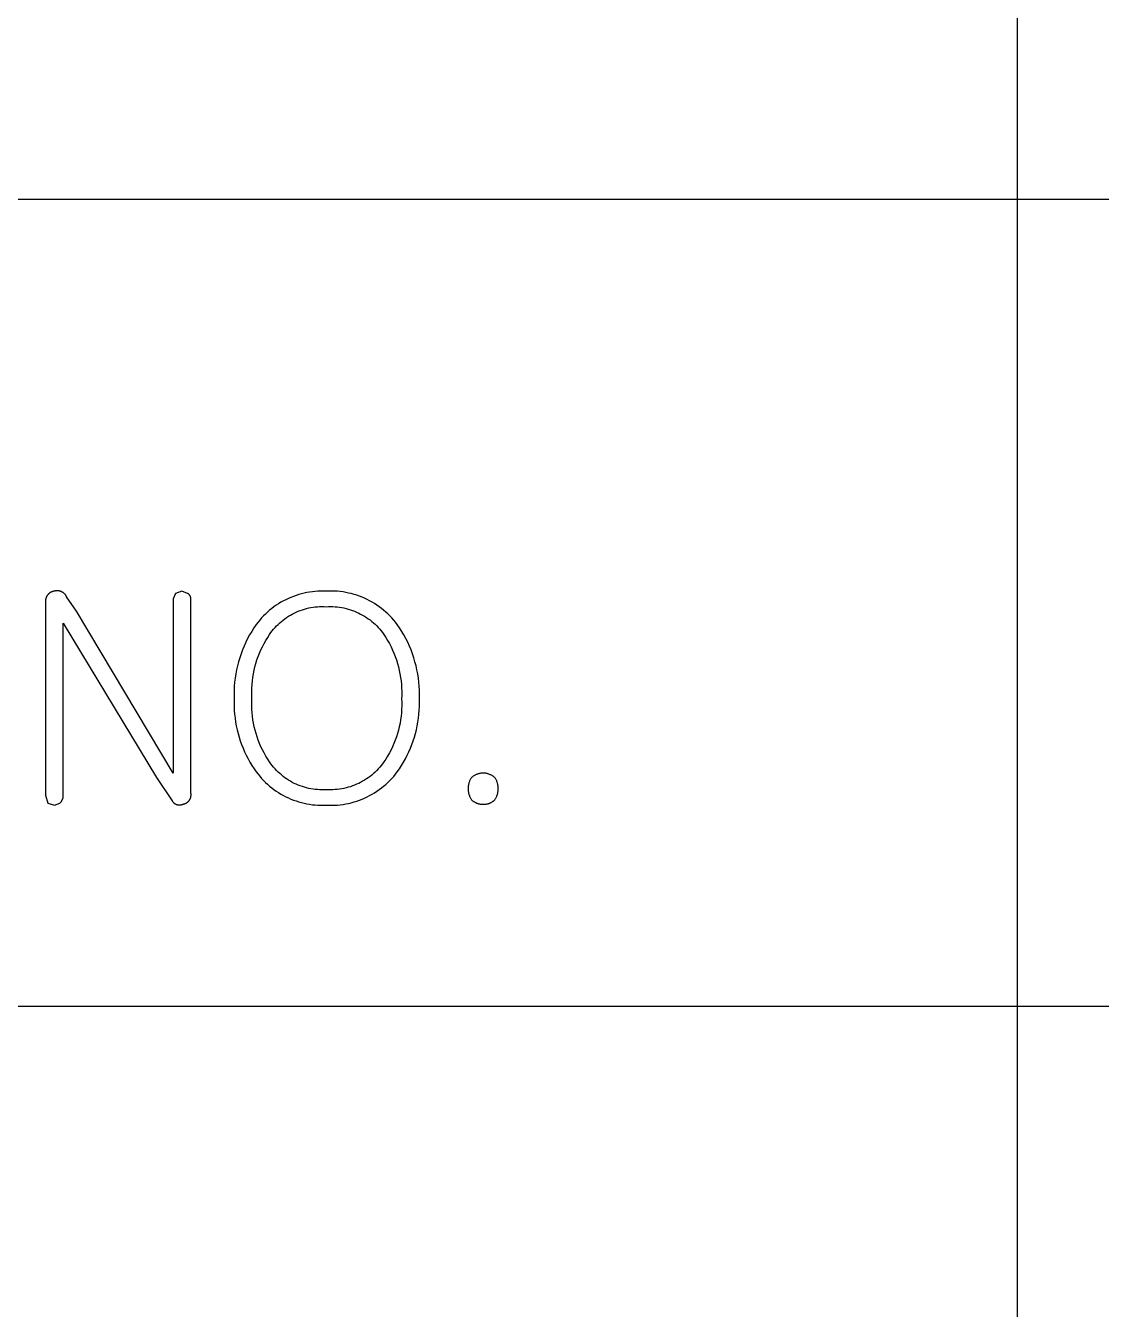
# Model space of a CAD drawing. Header units: millimetres. Extents: x 3033 to 5773, y 123 to 1487.
# Drawn here: x 4026.5 to 4076.5, y 258.8 to 318.4 of the extents above; entities that cross this region are included whole.
import ezdxf

# ---------------------------------------------------------------- set-up
doc = ezdxf.new("R2010")
doc.units = ezdxf.units.MM
doc.header["$MEASUREMENT"] = 0
doc.layers.add('TEX', color=70, linetype='Continuous')

msp = doc.modelspace()

# ---------------------------------------------------------------- linework, layer by layer
at = {"layer": 'TEX'}
for p, q in [((4072.629, 160.348), (4072.629, 385.348)), ((3984.363, 310.348), (4363.085, 310.348)), ((4027.454, 291.702), (4027.453, 291.686)), ((4027.455, 291.718), (4027.454, 291.702)), ((4027.457, 291.734), (4027.455, 291.718)), ((4027.46, 291.75), (4027.457, 291.734)), ((4027.463, 291.766), (4027.46, 291.75)), ((4027.466, 291.782), (4027.463, 291.766)), ((4027.471, 291.798), (4027.466, 291.782)), ((4027.475, 291.814), (4027.471, 291.798)), ((4027.481, 291.829), (4027.475, 291.814)), ((4027.486, 291.844), (4027.481, 291.829)), ((4027.493, 291.859), (4027.486, 291.844)), ((4027.499, 291.874), (4027.493, 291.859)), ((4027.507, 291.889), (4027.499, 291.874)), ((4027.515, 291.903), (4027.507, 291.889)), ((4027.523, 291.917), (4027.515, 291.903)), ((4027.532, 291.931), (4027.523, 291.917)), ((4027.541, 291.944), (4027.532, 291.931)), ((4027.551, 291.957), (4027.541, 291.944)), ((4027.561, 291.97), (4027.551, 291.957)), ((4027.571, 291.982), (4027.561, 291.97)), ((4027.582, 291.994), (4027.571, 291.982)), ((4027.594, 292.006), (4027.582, 291.994)), ((4027.606, 292.017), (4027.594, 292.006)), ((4027.618, 292.028), (4027.606, 292.017)), ((4027.63, 292.038), (4027.618, 292.028)), ((4027.643, 292.048), (4027.63, 292.038)), ((4027.657, 292.057), (4027.643, 292.048)), ((4027.67, 292.066), (4027.657, 292.057)), ((4027.684, 292.075), (4027.67, 292.066)), ((4027.698, 292.083), (4027.684, 292.075)), ((4027.713, 292.09), (4027.698, 292.083)), ((4027.727, 292.097), (4027.713, 292.09)), ((4027.742, 292.104), (4027.727, 292.097)), ((4027.758, 292.11), (4027.742, 292.104)), ((4027.773, 292.115), (4027.758, 292.11)), ((4027.788, 292.12), (4027.773, 292.115)), ((4027.804, 292.124), (4027.788, 292.12)), ((4027.82, 292.128), (4027.804, 292.124)), ((4027.836, 292.131), (4027.82, 292.128)), ((4027.852, 292.134), (4027.836, 292.131)), ((4027.868, 292.136), (4027.852, 292.134)), ((4027.884, 292.14), (4027.868, 292.136)), ((4027.901, 292.144), (4027.884, 292.14)), ((4027.918, 292.147), (4027.901, 292.144)), ((4027.934, 292.149), (4027.918, 292.147)), ((4027.951, 292.151), (4027.934, 292.149)), ((4027.968, 292.152), (4027.951, 292.151)), ((4027.985, 292.153), (4027.968, 292.152)), ((4028.002, 292.153), (4027.985, 292.153)), ((4028.019, 292.153), (4028.002, 292.153)), ((4028.035, 292.152), (4028.019, 292.153)), ((4028.052, 292.15), (4028.035, 292.152)), ((4028.069, 292.148), (4028.052, 292.15)), ((4028.086, 292.145), (4028.069, 292.148)), ((4028.102, 292.141), (4028.086, 292.145)), ((4028.119, 292.138), (4028.102, 292.141)), ((4028.135, 292.133), (4028.119, 292.138)), ((4028.151, 292.128), (4028.135, 292.133)), ((4028.167, 292.122), (4028.151, 292.128)), ((4028.183, 292.116), (4028.167, 292.122)), ((4028.198, 292.109), (4028.183, 292.116)), ((4028.213, 292.102), (4028.198, 292.109)), ((4028.228, 292.094), (4028.213, 292.102)), ((4028.243, 292.086), (4028.228, 292.094)), ((4028.257, 292.077), (4028.243, 292.086)), ((4028.271, 292.068), (4028.257, 292.077)), ((4028.285, 292.058), (4028.271, 292.068)), ((4028.299, 292.048), (4028.285, 292.058)), ((4028.312, 292.037), (4028.299, 292.048)), ((4028.324, 292.026), (4028.312, 292.037)), ((4028.337, 292.015), (4028.324, 292.026)), ((4028.349, 292.003), (4028.337, 292.015)), ((4028.36, 291.99), (4028.349, 292.003)), ((4028.371, 291.977), (4028.36, 291.99)), ((4028.382, 291.964), (4028.371, 291.977)), ((4028.392, 291.951), (4028.382, 291.964)), ((4028.401, 291.937), (4028.392, 291.951)), ((4028.411, 291.923), (4028.401, 291.937)), ((4028.419, 291.908), (4028.411, 291.923)), ((4028.427, 291.893), (4028.419, 291.908)), ((4028.435, 291.878), (4028.427, 291.893)), ((4028.899, 291.208), (4028.435, 291.878)), ((4033.487, 292.033), (4033.384, 291.775)), ((4033.384, 291.775), (4033.384, 283.683)), ((4033.796, 292.136), (4033.487, 292.033)), ((4034.054, 292.033), (4033.796, 292.136)), ((4034.062, 292.029), (4034.054, 292.033)), ((4034.07, 292.024), (4034.062, 292.029)), ((4034.079, 292.019), (4034.07, 292.024)), ((4034.087, 292.013), (4034.079, 292.019)), ((4034.094, 292.008), (4034.087, 292.013)), ((4034.102, 292.002), (4034.094, 292.008)), ((4034.109, 291.996), (4034.102, 292.002)), ((4034.117, 291.989), (4034.109, 291.996)), ((4034.124, 291.983), (4034.117, 291.989)), ((4034.13, 291.976), (4034.124, 291.983)), ((4034.137, 291.969), (4034.13, 291.976)), ((4034.143, 291.962), (4034.137, 291.969)), ((4034.149, 291.954), (4034.143, 291.962)), ((4034.155, 291.946), (4034.149, 291.954)), ((4034.16, 291.939), (4034.155, 291.946)), ((4034.165, 291.93), (4034.16, 291.939)), ((4034.17, 291.922), (4034.165, 291.93)), ((4034.175, 291.914), (4034.17, 291.922)), ((4034.179, 291.905), (4034.175, 291.914)), ((4034.183, 291.897), (4034.179, 291.905)), ((4034.187, 291.888), (4034.183, 291.897)), ((4034.191, 291.879), (4034.187, 291.888)), ((4034.194, 291.87), (4034.191, 291.879)), ((4034.197, 291.861), (4034.194, 291.87)), ((4034.199, 291.851), (4034.197, 291.861)), ((4034.202, 291.842), (4034.199, 291.851)), ((4034.204, 291.833), (4034.202, 291.842)), ((4034.205, 291.823), (4034.204, 291.833)), ((4034.206, 291.814), (4034.205, 291.823)), ((4034.207, 291.804), (4034.206, 291.814)), ((4034.208, 291.795), (4034.207, 291.804)), ((4034.208, 291.785), (4034.208, 291.795)), ((4034.208, 291.775), (4034.208, 291.785)), ((4034.208, 282.755), (4034.208, 291.775)), ((4038.622, 291.74), (4038.508, 291.681)), ((4038.739, 291.796), (4038.622, 291.74)), ((4038.857, 291.847), (4038.739, 291.796)), ((4038.977, 291.895), (4038.857, 291.847)), ((4039.099, 291.938), (4038.977, 291.895)), ((4039.222, 291.977), (4039.099, 291.938)), ((4039.346, 292.013), (4039.222, 291.977)), ((4039.471, 292.044), (4039.346, 292.013)), ((4039.598, 292.07), (4039.471, 292.044)), ((4039.725, 292.093), (4039.598, 292.07)), ((4039.853, 292.111), (4039.725, 292.093)), ((4039.981, 292.125), (4039.853, 292.111)), ((4040.11, 292.134), (4039.981, 292.125)), ((4040.239, 292.139), (4040.11, 292.134)), ((4040.368, 292.14), (4040.239, 292.139)), ((4040.497, 292.136), (4040.368, 292.14)), ((4040.628, 292.141), (4040.497, 292.136)), ((4040.759, 292.141), (4040.628, 292.141)), ((4040.889, 292.137), (4040.759, 292.141)), ((4041.02, 292.129), (4040.889, 292.137)), ((4041.15, 292.116), (4041.02, 292.129)), ((4041.28, 292.098), (4041.15, 292.116)), ((4041.409, 292.077), (4041.28, 292.098)), ((4041.537, 292.05), (4041.409, 292.077)), ((4041.664, 292.02), (4041.537, 292.05)), ((4041.79, 291.985), (4041.664, 292.02)), ((4041.915, 291.946), (4041.79, 291.985)), ((4042.039, 291.903), (4041.915, 291.946)), ((4042.161, 291.856), (4042.039, 291.903)), ((4042.281, 291.804), (4042.161, 291.856)), ((4042.4, 291.749), (4042.281, 291.804)), ((4042.516, 291.689), (4042.4, 291.749)), ((4027.453, 291.686), (4027.453, 291.669)), ((4027.453, 291.669), (4027.453, 291.653)), ((4027.453, 291.653), (4027.454, 291.637)), ((4027.454, 291.637), (4027.456, 291.621)), ((4027.456, 291.621), (4027.456, 282.652)), ((4033.384, 283.683), (4028.899, 291.208)), ((4037.77, 291.162), (4037.675, 291.074)), ((4037.868, 291.246), (4037.77, 291.162)), ((4037.968, 291.328), (4037.868, 291.246)), ((4038.071, 291.405), (4037.968, 291.328)), ((4038.177, 291.48), (4038.071, 291.405)), ((4038.285, 291.55), (4038.177, 291.48)), ((4038.395, 291.617), (4038.285, 291.55)), ((4038.508, 291.681), (4038.395, 291.617)), ((4038.92, 291.073), (4039.011, 291.119)), ((4039.011, 291.119), (4039.104, 291.163)), ((4039.104, 291.163), (4039.198, 291.203)), ((4039.198, 291.203), (4039.293, 291.24)), ((4039.293, 291.24), (4039.389, 291.273)), ((4039.389, 291.273), (4039.487, 291.304)), ((4039.487, 291.304), (4039.585, 291.33)), ((4039.585, 291.33), (4039.685, 291.354)), ((4039.685, 291.354), (4039.785, 291.374)), ((4039.785, 291.374), (4039.886, 291.39)), ((4039.886, 291.39), (4039.987, 291.403)), ((4039.987, 291.403), (4040.089, 291.412)), ((4040.089, 291.412), (4040.191, 291.418)), ((4040.191, 291.418), (4040.293, 291.42)), ((4040.293, 291.42), (4040.395, 291.419)), ((4040.395, 291.419), (4040.497, 291.415)), ((4040.497, 291.415), (4040.6, 291.419)), ((4040.6, 291.419), (4040.704, 291.421)), ((4040.704, 291.421), (4040.808, 291.418)), ((4040.808, 291.418), (4040.911, 291.412)), ((4040.911, 291.412), (4041.014, 291.403)), ((4041.014, 291.403), (4041.117, 291.39)), ((4041.117, 291.39), (4041.219, 291.374)), ((4041.219, 291.374), (4041.321, 291.354)), ((4041.321, 291.354), (4041.422, 291.331)), ((4041.422, 291.331), (4041.522, 291.304)), ((4041.522, 291.304), (4041.621, 291.274)), ((4041.621, 291.274), (4041.719, 291.241)), ((4041.719, 291.241), (4041.816, 291.204)), ((4041.816, 291.204), (4041.911, 291.164)), ((4041.911, 291.164), (4042.006, 291.12)), ((4042.006, 291.12), (4042.098, 291.074)), ((4042.63, 291.626), (4042.516, 291.689)), ((4042.743, 291.558), (4042.63, 291.626)), ((4042.853, 291.487), (4042.743, 291.558)), ((4042.96, 291.413), (4042.853, 291.487)), ((4043.065, 291.334), (4042.96, 291.413)), ((4043.167, 291.253), (4043.065, 291.334)), ((4043.266, 291.167), (4043.167, 291.253)), ((4043.362, 291.079), (4043.266, 291.167)), ((4028.28, 282.652), (4028.28, 290.641)), ((4028.28, 290.641), (4032.61, 283.476)), ((4037.25, 290.59), (4037.141, 290.43)), ((4037.328, 290.692), (4037.25, 290.59)), ((4037.41, 290.792), (4037.328, 290.692)), ((4037.495, 290.889), (4037.41, 290.792)), ((4037.584, 290.983), (4037.495, 290.889)), ((4037.675, 291.074), (4037.584, 290.983)), ((4038.12, 290.447), (4038.19, 290.522)), ((4038.19, 290.522), (4038.262, 290.594)), ((4038.262, 290.594), (4038.337, 290.663)), ((4038.337, 290.663), (4038.414, 290.73)), ((4038.414, 290.73), (4038.493, 290.795)), ((4038.493, 290.795), (4038.575, 290.856)), ((4038.575, 290.856), (4038.658, 290.915)), ((4038.658, 290.915), (4038.744, 290.971)), ((4038.744, 290.971), (4038.831, 291.023)), ((4038.831, 291.023), (4038.92, 291.073)), ((4042.098, 291.074), (4042.189, 291.024)), ((4042.189, 291.024), (4042.278, 290.972)), ((4042.278, 290.972), (4042.366, 290.916)), ((4042.366, 290.916), (4042.451, 290.857)), ((4042.451, 290.857), (4042.534, 290.796)), ((4042.534, 290.796), (4042.616, 290.732)), ((4042.616, 290.732), (4042.695, 290.665)), ((4042.695, 290.665), (4042.771, 290.595)), ((4042.771, 290.595), (4042.845, 290.523)), ((4042.845, 290.523), (4042.917, 290.448)), ((4043.456, 290.987), (4043.362, 291.079)), ((4043.546, 290.892), (4043.456, 290.987)), ((4043.633, 290.794), (4043.546, 290.892)), ((4043.716, 290.693), (4043.633, 290.794)), ((4043.796, 290.59), (4043.716, 290.693)), ((4043.905, 290.43), (4043.796, 290.59)), ((4036.847, 289.931), (4036.761, 289.758)), ((4036.939, 290.101), (4036.847, 289.931)), ((4037.037, 290.267), (4036.939, 290.101)), ((4037.141, 290.43), (4037.037, 290.267)), ((4037.69, 289.845), (4037.777, 289.987)), ((4037.777, 289.987), (4037.868, 290.126)), ((4037.868, 290.126), (4037.927, 290.209)), ((4037.927, 290.209), (4037.988, 290.291)), ((4037.988, 290.291), (4038.053, 290.37)), ((4038.053, 290.37), (4038.12, 290.447)), ((4042.917, 290.448), (4042.986, 290.371)), ((4042.986, 290.371), (4043.053, 290.291)), ((4043.053, 290.291), (4043.116, 290.21)), ((4043.116, 290.21), (4043.177, 290.126)), ((4043.177, 290.126), (4043.268, 289.986)), ((4043.268, 289.986), (4043.353, 289.844)), ((4044.008, 290.267), (4043.905, 290.43)), ((4044.106, 290.101), (4044.008, 290.267)), ((4044.198, 289.931), (4044.106, 290.101)), ((4044.284, 289.758), (4044.198, 289.931)), ((4036.607, 289.404), (4036.539, 289.223)), ((4036.681, 289.582), (4036.607, 289.404)), ((4036.761, 289.758), (4036.681, 289.582)), ((4037.395, 289.25), (4037.461, 289.402)), ((4037.461, 289.402), (4037.532, 289.552)), ((4037.532, 289.552), (4037.609, 289.7)), ((4037.609, 289.7), (4037.69, 289.845)), ((4043.353, 289.844), (4043.434, 289.699)), ((4043.434, 289.699), (4043.51, 289.551)), ((4043.51, 289.551), (4043.58, 289.401)), ((4043.58, 289.401), (4043.646, 289.248)), ((4044.364, 289.582), (4044.284, 289.758)), ((4044.438, 289.404), (4044.364, 289.582)), ((4044.506, 289.223), (4044.438, 289.404)), ((4036.422, 288.855), (4036.374, 288.668)), ((4036.478, 289.04), (4036.422, 288.855)), ((4036.539, 289.223), (4036.478, 289.04)), ((4037.185, 288.619), (4037.23, 288.78)), ((4037.23, 288.78), (4037.279, 288.938)), ((4037.279, 288.938), (4037.335, 289.095)), ((4037.335, 289.095), (4037.395, 289.25)), ((4043.646, 289.248), (4043.706, 289.093)), ((4043.706, 289.093), (4043.761, 288.937)), ((4043.761, 288.937), (4043.81, 288.778)), ((4043.81, 288.778), (4043.855, 288.618)), ((4044.568, 289.04), (4044.506, 289.223)), ((4044.623, 288.855), (4044.568, 289.04)), ((4044.672, 288.668), (4044.623, 288.855)), ((4036.295, 288.29), (4036.266, 288.099)), ((4036.331, 288.48), (4036.295, 288.29)), ((4036.374, 288.668), (4036.331, 288.48)), ((4037.065, 287.966), (4037.087, 288.131)), ((4037.087, 288.131), (4037.114, 288.295)), ((4037.114, 288.295), (4037.147, 288.458)), ((4037.147, 288.458), (4037.185, 288.619)), ((4043.855, 288.618), (4043.893, 288.456)), ((4043.893, 288.456), (4043.926, 288.294)), ((4043.926, 288.294), (4043.954, 288.13)), ((4043.954, 288.13), (4043.976, 287.965)), ((4044.714, 288.48), (4044.672, 288.668)), ((4044.75, 288.29), (4044.714, 288.48)), ((4044.779, 288.099), (4044.75, 288.29)), ((4036.227, 287.715), (4036.218, 287.522)), ((4036.243, 287.908), (4036.227, 287.715)), ((4036.266, 288.099), (4036.243, 287.908)), ((4037.035, 287.468), (4037.039, 287.635)), ((4037.039, 287.635), (4037.049, 287.801)), ((4037.049, 287.801), (4037.065, 287.966)), ((4043.976, 287.965), (4043.993, 287.8)), ((4043.993, 287.8), (4044.003, 287.634)), ((4044.003, 287.634), (4044.009, 287.468)), ((4044.802, 287.908), (4044.779, 288.099)), ((4044.818, 287.715), (4044.802, 287.908)), ((4044.828, 287.522), (4044.818, 287.715)), ((4036.218, 287.522), (4036.215, 287.329)), ((4036.215, 287.329), (4036.219, 287.136)), ((4036.219, 287.136), (4036.215, 286.955)), ((4036.215, 286.955), (4036.217, 286.774)), ((4037.036, 287.302), (4037.035, 287.468)), ((4037.043, 287.136), (4037.036, 287.302)), ((4037.037, 286.973), (4037.043, 287.136)), ((4037.037, 286.809), (4037.037, 286.973)), ((4044.008, 287.302), (4044.002, 287.136)), ((4044.002, 287.136), (4044.008, 286.973)), ((4044.009, 287.468), (4044.008, 287.302)), ((4044.008, 286.973), (4044.009, 286.809)), ((4044.827, 287.136), (4044.831, 287.329)), ((4044.831, 286.955), (4044.827, 287.136)), ((4044.831, 287.329), (4044.828, 287.522)), ((4044.828, 286.774), (4044.831, 286.955)), ((4036.217, 286.774), (4036.225, 286.593)), ((4036.225, 286.593), (4036.239, 286.413)), ((4036.239, 286.413), (4036.26, 286.233)), ((4037.042, 286.646), (4037.037, 286.809)), ((4037.053, 286.483), (4037.042, 286.646)), ((4037.069, 286.32), (4037.053, 286.483)), ((4043.993, 286.483), (4043.976, 286.32)), ((4044.004, 286.646), (4043.993, 286.483)), ((4044.009, 286.809), (4044.004, 286.646)), ((4044.786, 286.233), (4044.806, 286.413)), ((4044.806, 286.413), (4044.82, 286.593)), ((4044.82, 286.593), (4044.828, 286.774)), ((4036.26, 286.233), (4036.286, 286.054)), ((4036.286, 286.054), (4036.318, 285.876)), ((4036.318, 285.876), (4036.356, 285.699)), ((4037.091, 286.158), (4037.069, 286.32)), ((4037.119, 285.997), (4037.091, 286.158)), ((4037.152, 285.837), (4037.119, 285.997)), ((4037.191, 285.678), (4037.152, 285.837)), ((4043.893, 285.837), (4043.855, 285.678)), ((4043.927, 285.997), (4043.893, 285.837)), ((4043.954, 286.158), (4043.927, 285.997)), ((4043.976, 286.32), (4043.954, 286.158)), ((4044.69, 285.699), (4044.728, 285.876)), ((4044.728, 285.876), (4044.76, 286.054)), ((4044.76, 286.054), (4044.786, 286.233)), ((4036.356, 285.699), (4036.4, 285.523)), ((4036.4, 285.523), (4036.449, 285.349)), ((4036.449, 285.349), (4036.505, 285.176)), ((4036.505, 285.176), (4036.566, 285.006)), ((4037.235, 285.52), (4037.191, 285.678)), ((4037.285, 285.364), (4037.235, 285.52)), ((4037.339, 285.21), (4037.285, 285.364)), ((4037.4, 285.058), (4037.339, 285.21)), ((4043.706, 285.21), (4043.646, 285.058)), ((4043.761, 285.364), (4043.706, 285.21)), ((4043.811, 285.52), (4043.761, 285.364)), ((4043.855, 285.678), (4043.811, 285.52)), ((4044.48, 285.006), (4044.541, 285.176)), ((4044.541, 285.176), (4044.596, 285.349)), ((4044.596, 285.349), (4044.646, 285.523)), ((4044.646, 285.523), (4044.69, 285.699)), ((4036.566, 285.006), (4036.632, 284.838)), ((4036.632, 284.838), (4036.705, 284.672)), ((4036.705, 284.672), (4036.782, 284.508)), ((4037.465, 284.908), (4037.4, 285.058)), ((4037.536, 284.761), (4037.465, 284.908)), ((4037.612, 284.616), (4037.536, 284.761)), ((4037.692, 284.474), (4037.612, 284.616)), ((4043.434, 284.616), (4043.353, 284.474)), ((4043.51, 284.761), (4043.434, 284.616)), ((4043.58, 284.908), (4043.51, 284.761)), ((4043.646, 285.058), (4043.58, 284.908)), ((4044.263, 284.508), (4044.341, 284.672)), ((4044.341, 284.672), (4044.413, 284.838)), ((4044.413, 284.838), (4044.48, 285.006)), ((4036.782, 284.508), (4036.865, 284.347)), ((4036.865, 284.347), (4036.954, 284.189)), ((4036.954, 284.189), (4037.047, 284.034)), ((4037.047, 284.034), (4037.146, 283.883)), ((4037.778, 284.334), (4037.692, 284.474)), ((4037.868, 284.198), (4037.778, 284.334)), ((4037.927, 284.114), (4037.868, 284.198)), ((4037.988, 284.033), (4037.927, 284.114)), ((4038.053, 283.954), (4037.988, 284.033)), ((4038.12, 283.877), (4038.053, 283.954)), ((4042.986, 283.953), (4042.917, 283.876)), ((4043.053, 284.033), (4042.986, 283.953)), ((4043.116, 284.114), (4043.053, 284.033)), ((4043.177, 284.198), (4043.116, 284.114)), ((4043.268, 284.334), (4043.177, 284.198)), ((4043.353, 284.474), (4043.268, 284.334)), ((4043.9, 283.883), (4043.998, 284.034)), ((4043.998, 284.034), (4044.092, 284.189)), ((4044.092, 284.189), (4044.18, 284.347)), ((4044.18, 284.347), (4044.263, 284.508)), ((4032.61, 283.476), (4033.332, 282.394)), ((4037.146, 283.883), (4037.25, 283.734)), ((4037.25, 283.734), (4037.328, 283.632)), ((4037.328, 283.632), (4037.41, 283.532)), ((4037.41, 283.532), (4037.495, 283.435)), ((4037.495, 283.435), (4037.584, 283.341)), ((4038.19, 283.802), (4038.12, 283.877)), ((4038.262, 283.73), (4038.19, 283.802)), ((4038.337, 283.66), (4038.262, 283.73)), ((4038.414, 283.593), (4038.337, 283.66)), ((4038.493, 283.529), (4038.414, 283.593)), ((4038.575, 283.468), (4038.493, 283.529)), ((4038.658, 283.409), (4038.575, 283.468)), ((4038.744, 283.353), (4038.658, 283.409)), ((4038.831, 283.301), (4038.744, 283.353)), ((4042.278, 283.352), (4042.189, 283.299)), ((4042.366, 283.408), (4042.278, 283.352)), ((4042.451, 283.466), (4042.366, 283.408)), ((4042.534, 283.528), (4042.451, 283.466)), ((4042.616, 283.592), (4042.534, 283.528)), ((4042.695, 283.659), (4042.616, 283.592)), ((4042.771, 283.729), (4042.695, 283.659)), ((4042.845, 283.801), (4042.771, 283.729)), ((4042.917, 283.876), (4042.845, 283.801)), ((4043.456, 283.337), (4043.546, 283.432)), ((4043.546, 283.432), (4043.633, 283.53)), ((4043.633, 283.53), (4043.716, 283.631)), ((4043.716, 283.631), (4043.796, 283.734)), ((4043.796, 283.734), (4043.9, 283.883)), ((4047.188, 283.372), (4047.174, 283.345)), ((4047.202, 283.399), (4047.188, 283.372)), ((4047.217, 283.425), (4047.202, 283.399)), ((4047.233, 283.451), (4047.217, 283.425)), ((4047.25, 283.476), (4047.233, 283.451)), ((4047.275, 283.496), (4047.25, 283.476)), ((4047.301, 283.515), (4047.275, 283.496)), ((4047.328, 283.533), (4047.301, 283.515)), ((4047.356, 283.55), (4047.328, 283.533)), ((4047.384, 283.566), (4047.356, 283.55)), ((4047.412, 283.581), (4047.384, 283.566)), ((4047.441, 283.595), (4047.412, 283.581)), ((4047.471, 283.609), (4047.441, 283.595)), ((4047.501, 283.621), (4047.471, 283.609)), ((4047.531, 283.632), (4047.501, 283.621)), ((4047.562, 283.642), (4047.531, 283.632)), ((4047.593, 283.651), (4047.562, 283.642)), ((4047.624, 283.658), (4047.593, 283.651)), ((4047.656, 283.665), (4047.624, 283.658)), ((4047.688, 283.671), (4047.656, 283.665)), ((4047.72, 283.675), (4047.688, 283.671)), ((4047.752, 283.679), (4047.72, 283.675)), ((4047.784, 283.681), (4047.752, 283.679)), ((4047.817, 283.683), (4047.784, 283.681)), ((4047.848, 283.68), (4047.817, 283.683)), ((4047.879, 283.676), (4047.848, 283.68)), ((4047.91, 283.671), (4047.879, 283.676)), ((4047.941, 283.665), (4047.91, 283.671)), ((4047.971, 283.658), (4047.941, 283.665)), ((4048.001, 283.65), (4047.971, 283.658)), ((4048.031, 283.641), (4048.001, 283.65)), ((4048.061, 283.631), (4048.031, 283.641)), ((4048.09, 283.619), (4048.061, 283.631)), ((4048.119, 283.607), (4048.09, 283.619)), ((4048.148, 283.594), (4048.119, 283.607)), ((4048.176, 283.58), (4048.148, 283.594)), ((4048.203, 283.565), (4048.176, 283.58)), ((4048.23, 283.549), (4048.203, 283.565)), ((4048.256, 283.532), (4048.23, 283.549)), ((4048.282, 283.514), (4048.256, 283.532)), ((4048.307, 283.496), (4048.282, 283.514)), ((4048.332, 283.476), (4048.307, 283.496)), ((4048.349, 283.451), (4048.332, 283.476)), ((4048.365, 283.425), (4048.349, 283.451)), ((4048.38, 283.399), (4048.365, 283.425)), ((4048.394, 283.372), (4048.38, 283.399)), ((4048.407, 283.345), (4048.394, 283.372)), ((4034.211, 282.74), (4034.208, 282.755)), ((4037.584, 283.341), (4037.675, 283.25)), ((4037.675, 283.25), (4037.77, 283.162)), ((4037.77, 283.162), (4037.868, 283.077)), ((4037.868, 283.077), (4037.968, 282.996)), ((4037.968, 282.996), (4038.071, 282.918)), ((4038.071, 282.918), (4038.177, 282.844)), ((4038.177, 282.844), (4038.285, 282.773)), ((4038.285, 282.773), (4038.395, 282.706)), ((4038.92, 283.251), (4038.831, 283.301)), ((4039.011, 283.204), (4038.92, 283.251)), ((4039.104, 283.161), (4039.011, 283.204)), ((4039.198, 283.121), (4039.104, 283.161)), ((4039.293, 283.084), (4039.198, 283.121)), ((4039.389, 283.051), (4039.293, 283.084)), ((4039.487, 283.02), (4039.389, 283.051)), ((4039.585, 282.994), (4039.487, 283.02)), ((4039.685, 282.97), (4039.585, 282.994)), ((4039.785, 282.95), (4039.685, 282.97)), ((4039.886, 282.934), (4039.785, 282.95)), ((4039.987, 282.921), (4039.886, 282.934)), ((4040.089, 282.912), (4039.987, 282.921)), ((4040.191, 282.906), (4040.089, 282.912)), ((4040.293, 282.903), (4040.191, 282.906)), ((4040.395, 282.905), (4040.293, 282.903)), ((4040.497, 282.909), (4040.395, 282.905)), ((4040.6, 282.905), (4040.497, 282.909)), ((4040.704, 282.903), (4040.6, 282.905)), ((4040.808, 282.906), (4040.704, 282.903)), ((4040.911, 282.911), (4040.808, 282.906)), ((4041.014, 282.921), (4040.911, 282.911)), ((4041.117, 282.934), (4041.014, 282.921)), ((4041.219, 282.95), (4041.117, 282.934)), ((4041.321, 282.97), (4041.219, 282.95)), ((4041.422, 282.993), (4041.321, 282.97)), ((4041.522, 283.02), (4041.422, 282.993)), ((4041.621, 283.05), (4041.522, 283.02)), ((4041.719, 283.083), (4041.621, 283.05)), ((4041.816, 283.12), (4041.719, 283.083)), ((4041.911, 283.16), (4041.816, 283.12)), ((4042.006, 283.203), (4041.911, 283.16)), ((4042.098, 283.25), (4042.006, 283.203)), ((4042.189, 283.299), (4042.098, 283.25)), ((4042.63, 282.698), (4042.743, 282.765)), ((4042.743, 282.765), (4042.853, 282.836)), ((4042.853, 282.836), (4042.96, 282.911)), ((4042.96, 282.911), (4043.065, 282.99)), ((4043.065, 282.99), (4043.167, 283.071)), ((4043.167, 283.071), (4043.266, 283.157)), ((4043.266, 283.157), (4043.362, 283.245)), ((4043.362, 283.245), (4043.456, 283.337)), ((4047.096, 283.022), (4047.095, 282.991)), ((4047.095, 282.991), (4047.095, 282.961)), ((4047.095, 282.961), (4047.095, 282.931)), ((4047.095, 282.931), (4047.096, 282.9)), ((4047.098, 283.052), (4047.096, 283.022)), ((4047.096, 282.9), (4047.098, 282.87)), ((4047.101, 283.082), (4047.098, 283.052)), ((4047.098, 282.87), (4047.101, 282.84)), ((4047.105, 283.112), (4047.101, 283.082)), ((4047.101, 282.84), (4047.105, 282.809)), ((4047.11, 283.142), (4047.105, 283.112)), ((4047.105, 282.809), (4047.11, 282.779)), ((4047.116, 283.172), (4047.11, 283.142)), ((4047.11, 282.779), (4047.116, 282.75)), ((4047.123, 283.202), (4047.116, 283.172)), ((4047.131, 283.231), (4047.123, 283.202)), ((4047.141, 283.26), (4047.131, 283.231)), ((4047.151, 283.288), (4047.141, 283.26)), ((4047.162, 283.317), (4047.151, 283.288)), ((4047.174, 283.345), (4047.162, 283.317)), ((4048.419, 283.317), (4048.407, 283.345)), ((4048.431, 283.288), (4048.419, 283.317)), ((4048.441, 283.26), (4048.431, 283.288)), ((4048.45, 283.231), (4048.441, 283.26)), ((4048.458, 283.202), (4048.45, 283.231)), ((4048.466, 283.172), (4048.458, 283.202)), ((4048.472, 283.142), (4048.466, 283.172)), ((4048.466, 282.75), (4048.472, 282.779)), ((4048.477, 283.112), (4048.472, 283.142)), ((4048.472, 282.779), (4048.477, 282.809)), ((4048.481, 283.082), (4048.477, 283.112)), ((4048.477, 282.809), (4048.481, 282.84)), ((4048.484, 283.052), (4048.481, 283.082)), ((4048.481, 282.84), (4048.484, 282.87)), ((4048.486, 283.022), (4048.484, 283.052)), ((4048.484, 282.87), (4048.486, 282.9)), ((4048.487, 282.991), (4048.486, 283.022)), ((4048.486, 282.9), (4048.487, 282.931)), ((4048.487, 282.961), (4048.487, 282.991)), ((4048.487, 282.931), (4048.487, 282.961)), ((4027.456, 282.652), (4027.559, 282.291)), ((4027.559, 282.291), (4027.868, 282.188)), ((4027.868, 282.188), (4028.126, 282.291)), ((4028.126, 282.291), (4028.138, 282.302)), ((4028.138, 282.302), (4028.149, 282.313)), ((4028.149, 282.313), (4028.16, 282.325)), ((4028.16, 282.325), (4028.171, 282.337)), ((4028.171, 282.337), (4028.181, 282.35)), ((4028.181, 282.35), (4028.191, 282.363)), ((4028.191, 282.363), (4028.2, 282.376)), ((4028.2, 282.376), (4028.209, 282.39)), ((4028.209, 282.39), (4028.217, 282.404)), ((4028.217, 282.404), (4028.225, 282.418)), ((4028.225, 282.418), (4028.233, 282.432)), ((4028.233, 282.432), (4028.24, 282.447)), ((4028.24, 282.447), (4028.246, 282.462)), ((4028.246, 282.462), (4028.252, 282.477)), ((4028.252, 282.477), (4028.257, 282.492)), ((4028.257, 282.492), (4028.262, 282.508)), ((4028.262, 282.508), (4028.266, 282.523)), ((4028.266, 282.523), (4028.27, 282.539)), ((4028.27, 282.539), (4028.273, 282.555)), ((4028.273, 282.555), (4028.276, 282.571)), ((4028.276, 282.571), (4028.278, 282.587)), ((4028.278, 282.587), (4028.279, 282.603)), ((4028.279, 282.603), (4028.28, 282.619)), ((4028.281, 282.635), (4028.28, 282.652)), ((4028.28, 282.619), (4028.281, 282.635)), ((4033.332, 282.394), (4033.339, 282.382)), ((4033.339, 282.382), (4033.347, 282.371)), ((4033.347, 282.371), (4033.355, 282.36)), ((4033.355, 282.36), (4033.363, 282.349)), ((4033.363, 282.349), (4033.372, 282.338)), ((4033.372, 282.338), (4033.381, 282.328)), ((4033.381, 282.328), (4033.391, 282.318)), ((4033.391, 282.318), (4033.401, 282.309)), ((4033.401, 282.309), (4033.411, 282.3)), ((4033.411, 282.3), (4033.421, 282.291)), ((4033.421, 282.291), (4033.432, 282.282)), ((4033.432, 282.282), (4033.443, 282.274)), ((4033.443, 282.274), (4033.455, 282.266)), ((4033.455, 282.266), (4033.466, 282.259)), ((4033.466, 282.259), (4033.478, 282.252)), ((4033.478, 282.252), (4033.49, 282.245)), ((4033.49, 282.245), (4033.502, 282.239)), ((4033.502, 282.239), (4033.515, 282.234)), ((4033.515, 282.234), (4033.528, 282.228)), ((4033.528, 282.228), (4033.54, 282.224)), ((4033.54, 282.224), (4033.553, 282.219)), ((4033.553, 282.219), (4033.567, 282.215)), ((4033.567, 282.215), (4033.58, 282.212)), ((4033.58, 282.212), (4033.593, 282.209)), ((4033.593, 282.209), (4033.607, 282.206)), ((4033.607, 282.206), (4033.62, 282.204)), ((4033.62, 282.204), (4033.634, 282.202)), ((4033.634, 282.202), (4033.647, 282.201)), ((4033.647, 282.201), (4033.661, 282.2)), ((4033.661, 282.2), (4033.675, 282.2)), ((4033.675, 282.2), (4033.689, 282.2)), ((4033.689, 282.2), (4033.702, 282.201)), ((4033.702, 282.201), (4033.716, 282.202)), ((4033.716, 282.202), (4033.73, 282.204)), ((4033.73, 282.204), (4033.743, 282.206)), ((4033.743, 282.206), (4033.757, 282.209)), ((4033.757, 282.209), (4033.77, 282.212)), ((4033.77, 282.212), (4033.783, 282.215)), ((4033.783, 282.215), (4033.796, 282.219)), ((4033.796, 282.219), (4033.809, 282.223)), ((4033.809, 282.223), (4033.822, 282.228)), ((4033.822, 282.228), (4033.835, 282.234)), ((4033.835, 282.234), (4033.847, 282.239)), ((4033.847, 282.239), (4033.862, 282.242)), ((4033.862, 282.242), (4033.877, 282.245)), ((4033.877, 282.245), (4033.891, 282.248)), ((4033.891, 282.248), (4033.906, 282.252)), ((4033.906, 282.252), (4033.92, 282.257)), ((4033.92, 282.257), (4033.934, 282.262)), ((4033.934, 282.262), (4033.948, 282.267)), ((4033.948, 282.267), (4033.962, 282.273)), ((4033.962, 282.273), (4033.976, 282.279)), ((4033.976, 282.279), (4033.989, 282.286)), ((4033.989, 282.286), (4034.002, 282.294)), ((4034.002, 282.294), (4034.015, 282.301)), ((4034.015, 282.301), (4034.027, 282.31)), ((4034.027, 282.31), (4034.04, 282.318)), ((4034.04, 282.318), (4034.052, 282.327)), ((4034.052, 282.327), (4034.063, 282.337)), ((4034.063, 282.337), (4034.074, 282.347)), ((4034.074, 282.347), (4034.085, 282.357)), ((4034.085, 282.357), (4034.096, 282.367)), ((4034.096, 282.367), (4034.106, 282.378)), ((4034.106, 282.378), (4034.116, 282.39)), ((4034.116, 282.39), (4034.125, 282.401)), ((4034.125, 282.401), (4034.134, 282.413)), ((4034.134, 282.413), (4034.143, 282.426)), ((4034.143, 282.426), (4034.151, 282.438)), ((4034.151, 282.438), (4034.159, 282.451)), ((4034.159, 282.451), (4034.166, 282.464)), ((4034.166, 282.464), (4034.173, 282.477)), ((4034.173, 282.477), (4034.179, 282.491)), ((4034.179, 282.491), (4034.185, 282.505)), ((4034.185, 282.505), (4034.191, 282.519)), ((4034.191, 282.519), (4034.195, 282.533)), ((4034.195, 282.533), (4034.2, 282.547)), ((4034.2, 282.547), (4034.204, 282.562)), ((4034.204, 282.562), (4034.207, 282.576)), ((4034.207, 282.576), (4034.21, 282.591)), ((4034.21, 282.591), (4034.213, 282.606)), ((4034.213, 282.725), (4034.211, 282.74)), ((4034.215, 282.71), (4034.213, 282.725)), ((4034.213, 282.606), (4034.214, 282.621)), ((4034.214, 282.621), (4034.216, 282.635)), ((4034.216, 282.695), (4034.215, 282.71)), ((4034.217, 282.68), (4034.216, 282.695)), ((4034.216, 282.635), (4034.217, 282.65)), ((4034.217, 282.665), (4034.217, 282.68)), ((4034.217, 282.65), (4034.217, 282.665)), ((4038.395, 282.706), (4038.508, 282.643)), ((4038.508, 282.643), (4038.622, 282.584)), ((4038.622, 282.584), (4038.739, 282.528)), ((4038.739, 282.528), (4038.857, 282.477)), ((4038.857, 282.477), (4038.977, 282.429)), ((4038.977, 282.429), (4039.099, 282.386)), ((4039.099, 282.386), (4039.222, 282.346)), ((4039.222, 282.346), (4039.346, 282.311)), ((4039.346, 282.311), (4039.471, 282.28)), ((4039.471, 282.28), (4039.598, 282.254)), ((4039.598, 282.254), (4039.725, 282.231)), ((4039.725, 282.231), (4039.853, 282.213)), ((4039.853, 282.213), (4039.981, 282.199)), ((4039.981, 282.199), (4040.11, 282.19)), ((4040.11, 282.19), (4040.239, 282.185)), ((4040.239, 282.185), (4040.368, 282.184)), ((4040.368, 282.184), (4040.497, 282.188)), ((4040.497, 282.188), (4040.628, 282.183)), ((4040.628, 282.183), (4040.759, 282.183)), ((4040.759, 282.183), (4040.889, 282.187)), ((4040.889, 282.187), (4041.02, 282.195)), ((4041.02, 282.195), (4041.15, 282.208)), ((4041.15, 282.208), (4041.28, 282.226)), ((4041.28, 282.226), (4041.409, 282.247)), ((4041.409, 282.247), (4041.537, 282.273)), ((4041.537, 282.273), (4041.664, 282.304)), ((4041.664, 282.304), (4041.79, 282.339)), ((4041.79, 282.339), (4041.915, 282.378)), ((4041.915, 282.378), (4042.039, 282.421)), ((4042.039, 282.421), (4042.161, 282.468)), ((4042.161, 282.468), (4042.281, 282.52)), ((4042.281, 282.52), (4042.4, 282.575)), ((4042.4, 282.575), (4042.516, 282.635)), ((4042.516, 282.635), (4042.63, 282.698)), ((4047.116, 282.75), (4047.123, 282.72)), ((4047.123, 282.72), (4047.131, 282.691)), ((4047.131, 282.691), (4047.141, 282.662)), ((4047.141, 282.662), (4047.151, 282.633)), ((4047.151, 282.633), (4047.162, 282.605)), ((4047.162, 282.605), (4047.174, 282.577)), ((4047.174, 282.577), (4047.188, 282.55)), ((4047.188, 282.55), (4047.202, 282.523)), ((4047.202, 282.523), (4047.217, 282.497)), ((4047.217, 282.497), (4047.233, 282.471)), ((4047.233, 282.471), (4047.25, 282.445)), ((4047.25, 282.445), (4047.267, 282.429)), ((4047.267, 282.429), (4047.284, 282.412)), ((4047.284, 282.412), (4047.303, 282.397)), ((4047.303, 282.397), (4047.321, 282.382)), ((4047.321, 282.382), (4047.341, 282.368)), ((4047.341, 282.368), (4047.36, 282.354)), ((4047.36, 282.354), (4047.381, 282.341)), ((4047.381, 282.341), (4047.401, 282.329)), ((4047.401, 282.329), (4047.422, 282.317)), ((4047.422, 282.317), (4047.444, 282.307)), ((4047.444, 282.307), (4047.465, 282.296)), ((4047.465, 282.296), (4047.487, 282.287)), ((4047.487, 282.287), (4047.51, 282.279)), ((4047.51, 282.279), (4047.533, 282.271)), ((4047.533, 282.271), (4047.555, 282.264)), ((4047.555, 282.264), (4047.579, 282.257)), ((4047.579, 282.257), (4047.602, 282.252)), ((4047.602, 282.252), (4047.625, 282.247)), ((4047.625, 282.247), (4047.649, 282.243)), ((4047.649, 282.243), (4047.673, 282.24)), ((4047.673, 282.24), (4047.697, 282.238)), ((4047.697, 282.238), (4047.721, 282.237)), ((4047.721, 282.237), (4047.745, 282.236)), ((4047.745, 282.236), (4047.769, 282.236)), ((4047.769, 282.236), (4047.793, 282.237)), ((4047.793, 282.237), (4047.817, 282.239)), ((4047.817, 282.239), (4047.839, 282.238)), ((4047.839, 282.238), (4047.862, 282.238)), ((4047.862, 282.238), (4047.885, 282.239)), ((4047.885, 282.239), (4047.908, 282.241)), ((4047.908, 282.241), (4047.931, 282.243)), ((4047.931, 282.243), (4047.954, 282.246)), ((4047.954, 282.246), (4047.976, 282.25)), ((4047.976, 282.25), (4047.999, 282.255)), ((4047.999, 282.255), (4048.021, 282.26)), ((4048.021, 282.26), (4048.043, 282.267)), ((4048.043, 282.267), (4048.065, 282.274)), ((4048.065, 282.274), (4048.086, 282.282)), ((4048.086, 282.282), (4048.108, 282.29)), ((4048.108, 282.29), (4048.129, 282.299)), ((4048.129, 282.299), (4048.149, 282.309)), ((4048.149, 282.309), (4048.169, 282.32)), ((4048.169, 282.32), (4048.189, 282.331)), ((4048.189, 282.331), (4048.209, 282.343)), ((4048.209, 282.343), (4048.228, 282.356)), ((4048.228, 282.356), (4048.246, 282.369)), ((4048.246, 282.369), (4048.265, 282.383)), ((4048.265, 282.383), (4048.282, 282.398)), ((4048.282, 282.398), (4048.299, 282.413)), ((4048.299, 282.413), (4048.316, 282.429)), ((4048.316, 282.429), (4048.332, 282.445)), ((4048.332, 282.445), (4048.349, 282.471)), ((4048.349, 282.471), (4048.365, 282.497)), ((4048.365, 282.497), (4048.38, 282.523)), ((4048.38, 282.523), (4048.394, 282.55)), ((4048.394, 282.55), (4048.407, 282.577)), ((4048.407, 282.577), (4048.419, 282.605)), ((4048.419, 282.605), (4048.431, 282.633)), ((4048.431, 282.633), (4048.441, 282.662)), ((4048.441, 282.662), (4048.45, 282.691)), ((4048.45, 282.691), (4048.458, 282.72)), ((4048.458, 282.72), (4048.466, 282.75)), ((3984.363, 272.848), (4363.085, 272.848))]:
    msp.add_line(p, q, dxfattribs=at)

doc.saveas('drawing.dxf')
